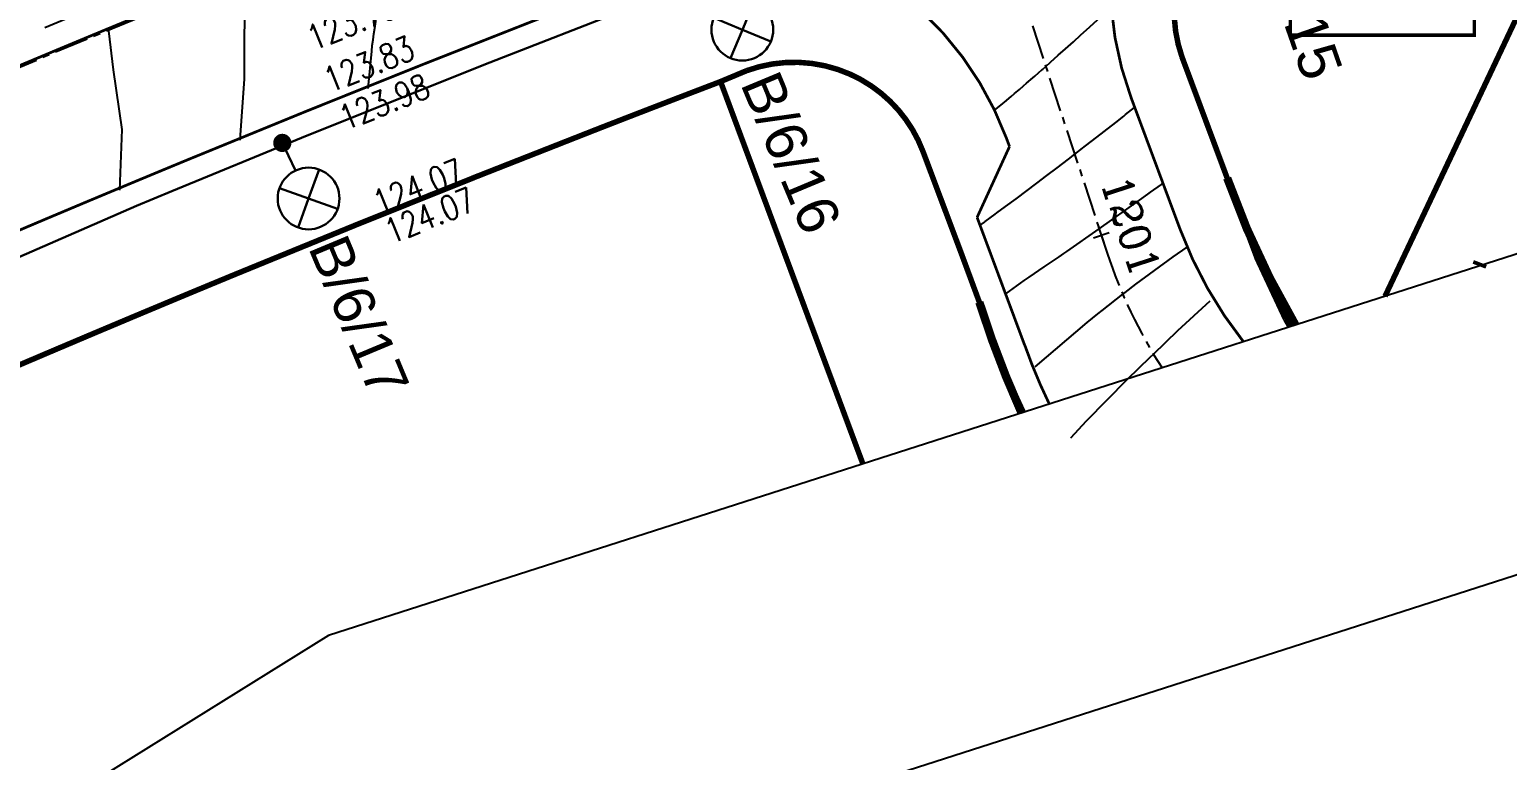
# Model space of a CAD drawing. Header units: millimetres. Extents: x 229784 to 231786, y 726884 to 727329.
# Drawn here: x 230175.6 to 230229.2, y 727189.9 to 727216.4 of the extents above; entities that cross this region are included whole.
import ezdxf
from ezdxf.enums import TextEntityAlignment as Align

# ---------------------------------------------------------------- set-up
doc = ezdxf.new("R2010")
doc.units = ezdxf.units.MM
for name, pattern in [('2480-axa-500-15.11.16$0$CENTER', [2, 1.25, -0.25, 0.25, -0.25]), ('2480-GEOMET-12.8.14$0$D1-3', [6, 3, -3]), ('2480-GEOMET-12.8.14$0$DASHED', [8.75, 6.25, -2.5]), ('DESPLANW500-12.8.14$0$CENTER', [2, 1.25, -0.25, 0.25, -0.25])]:
    doc.linetypes.add(name, pattern=pattern)
for name, color, linetype in [('2480-axa-500-15.11.16$0$IDAN_AXIS', 7, 'Continuous'), ('2480-axa-500-15.11.16$0$IDAN_PTNUM', 7, 'Continuous'), ('2480-GEOMET-12.8.14$0$_L_TEXT-HIBUR', 254, 'Continuous'), ('2480-gova-15.11.16$0$D-CONT-PRINCIPAL', 254, 'Continuous'), ('2480-gova-15.11.16$0$D-CONT-SECONDARY', 254, 'Continuous'), ('2480-gova-15.11.16$0$SEC-ELEV', 254, 'Continuous'), ('2480-PLAN-12.8.14$0$plan_makif1 v1$0$pcell', 8, 'Continuous'), ('2480B-TABA_500-9.1.17$0$scellno', 8, 'Continuous'), ('AOI', 7, 'Continuous'), ('DESPLANW500-12.8.14$0$IDAN_AXIS', 8, 'DESPLANW500-12.8.14$0$CENTER'), ('M1200', 2, 'Continuous')]:
    doc.layers.add(name, color=color, linetype=linetype)
for name, color, linetype, true_color in [('2480-axa-500-15.11.16$0$IDAN_POINTS', 7, 'Continuous', 0xa8a8a8), ('2480-axa-500-15.11.16$0$IDAN_PTELEV', 7, 'Continuous', 0xa8a8a8), ('2480-DIKUR-9.1.17$0$YKIR', 7, 'Continuous', 0x878787), ('2480-GEOMET-12.8.14$0$ZEVA', 7, 'Continuous', 0x919191), ('2480B-TABA_500-9.1.17$0$pcell', 7, 'Continuous', 0x527dff)]:
    doc.layers.add(name, color=color, linetype=linetype, true_color=true_color)
for name, color, linetype, lineweight in [('2480-GEOMET-12.8.14$0$EVENSOFA_15', 13, 'Continuous', 30), ('2480-GEOMET-12.8.14$0$Midraha', 13, 'Continuous', 30), ('2480-GEOMET-12.8.14$0$rezua', 13, 'Continuous', 30), ('TEURA', 1, 'Continuous', 30), ('TEURA-4-500B', 1, 'Continuous', 30), ('TXT-TEURA-500', 12, 'Continuous', 35)]:
    doc.layers.add(name, color=color, linetype=linetype, lineweight=lineweight)
doc.styles.add('2480-axa-500-15.11.16$0$Standard', font='romanc9.shx')
doc.styles.add('2480-gova-15.11.16$0$secname', font='romans.shx', dxfattribs={"width": 0.8})
doc.styles.add('2480B-TABA_500-9.1.17$0$mvt-nos', font='mvt-nos')
doc.styles.get("Standard").update_dxf_attribs({"font": 'arial.ttf'})
doc.linetypes.add('V_LINE', pattern='A,1,-0.3,["V",Standard,S=0.1,R=0,X=-0.1,Y=-0.05],-0.2', length=1.5)

# ---------------------------------------------------------------- blocks, each defined once
blk = doc.blocks.new('AM1')
for p, q in [((-31.87006157114632, 0), (-43.18377006363113, 11.31370849247907)), ((-31.87006157114632, 0), (-20.55635305613504, 11.31370851501123)), ((-31.87006157114632, 0), (-43.18377007378257, -11.31370850264358)), ((-31.87006157114632, 0), (-20.5563530786614, -11.31370849248344)), ((-15.87006157108812, 0), (1.047748607905305, 0))]:
    blk.add_line(p, q)
at = {"const_width": 4.727793625875877}
blk.add_lwpolyline([(-2.364329524895147, 0.02310283996847639, 1), (2.363464100980729, 0.02310283996847639, 1)], format="xyb", close=True, dxfattribs=at)
blk.add_circle((-31.87006157114632, 0), 16)
blk = doc.blocks.new('2480B-TABA_500-9.1.17$0$cellno')
at = {"layer": '2480B-TABA_500-9.1.17$0$scellno', "const_width": 0.25}
blk.add_lwpolyline([(-6.676967218098525, -2.80029061729465), (-6.676967218098525, 2.726955216529404), (6.67696721809898, 2.726955216529404), (6.67696721809898, -2.80029061729465)], close=True, dxfattribs=at)
at = {"layer": '2480B-TABA_500-9.1.17$0$scellno', "style": '2480B-TABA_500-9.1.17$0$mvt-nos'}
blk.add_attdef('NUM', text='', height=3, dxfattribs=at).set_placement((0, -1.627368912485508), align=Align.CENTER)
at = {"layer": '2480B-TABA_500-9.1.17$0$scellno', "style": '2480B-TABA_500-9.1.17$0$mvt-nos', "flags": 1}
for tag, p in [('CODE', (0, -6.044519096260501)), ('AREA', (0, -9.18301568535071))]:
    blk.add_attdef(tag, text='', height=2.5, dxfattribs=at).set_placement(p, align=Align.CENTER)
blk = doc.blocks.new('2480-axa-500-15.11.16$0$IDAN_POINT')
at = {"layer": '2480-axa-500-15.11.16$0$IDAN_POINTS', "color": 0, "linetype": 'ByBlock'}
for p, q in [((-0.5, 0), (0.5, 0)), ((0, -0.5), (0, 0.5))]:
    blk.add_line(p, q, dxfattribs=at)
at = {"layer": '2480-axa-500-15.11.16$0$IDAN_PTELEV', "style": '2480-axa-500-15.11.16$0$Standard'}
blk.add_attdef('IDAN_PTELEV', text='', height=1.8, dxfattribs=at).set_placement((0, -1), align=Align.TOP_CENTER)
at = {"layer": '2480-axa-500-15.11.16$0$IDAN_PTNUM', "style": '2480-axa-500-15.11.16$0$Standard'}
blk.add_attdef('IDAN_PTNUM', text='', height=1.8, dxfattribs=at).set_placement((0, 1), align=Align.CENTER)

msp = doc.modelspace()

# ---------------------------------------------------------------- linework, layer by layer
at = {"layer": '2480-axa-500-15.11.16$0$IDAN_AXIS', "linetype": '2480-axa-500-15.11.16$0$CENTER'}
for points in [[(229872.0680052556, 726960.3870601023, -0.07147719878368394), (229947.042, 727060.962), (229947.732, 727061.655, -0.298102820105516), (230708.48, 727222.267), (231119.383, 727062.249, 0.1113742151746733), (231641.537, 726983.585), (231643.691, 726983.741, -0.08419839352679226), (231668.658, 726981.345), (231692.584, 726974.885)], [(230208.254, 727227.94), (230214.715, 727208.281, 0.06430095655704848), (230216.7037148848, 727204.121348697)]]:
    msp.add_lwpolyline(points, format="xyb", dxfattribs=at)
at = {"layer": '2480-DIKUR-9.1.17$0$YKIR', "color": 252, "true_color": 0x8c8c8c, "const_width": 1}
msp.add_lwpolyline([(230045.5546549015, 727155.836967255, -0.1583289071520069), (230472.2634677475, 727280.4288666514, -3.388887238184777)], format="xyb", dxfattribs=at)
at = {"layer": '2480-GEOMET-12.8.14$0$_L_TEXT-HIBUR', "linetype": '2480-GEOMET-12.8.14$0$DASHED', "ltscale": 5, "const_width": 0.4999999999999999}
msp.add_lwpolyline([(230228.1985029363, 727207.8140772168), (230228.2478674644, 727207.9421091669)], dxfattribs=at)
at = {"layer": '2480-GEOMET-12.8.14$0$EVENSOFA_15', "color": 251, "true_color": 0x696969, "const_width": 0.1}
for points in [[(230219.3421582981, 727234.0544562356, 0.01499693180395481), (230178.5230258627, 727218.6124417833), (230177.4094415002, 727218.1512976458), (230176.3060080211, 727217.6921612603, 0.001684430494963587), (230171.8781230669, 727215.8278317513), (230170.7747381794, 727215.3577637069, 0.0008509999216265328), (230168.5394772017, 727214.3987569393), (230167.435697262, 727213.9218472366, 0.003316011050651603), (230158.7907508289, 727210.1096423122, 0.0227178698646319), (230101.114811004, 727180.9425529927, 0.05710507192049349), (229970.0028241681, 727085.8042425684)], [(230219.9796276427, 727232.1587682775, 0.0149940531995738), (230179.2866674842, 727216.7639690423), (230178.1762106635, 727216.304119276), (230177.0743438642, 727215.8456347828, 0.001684430494969188), (230172.660429588, 727213.9871806417), (230171.5586156063, 727213.5177810496, 0.0008509999216103649), (230169.3311664666, 727212.5621219436), (230168.2289593692, 727212.08589102, 0.003316011050648945), (230159.6098434012, 727208.2850636325, 0.02271786986464081), (230102.0974975317, 727179.2006209653, 0.05710507192048727), (229971.3540634502, 727084.3297418385)], [(230223.0049898839, 727229.4835261349, 0.4235589802619601), (230215.582951893, 727213.9249066032)], [(230211.0583158914, 727212.4641758833, 0.4179996833281586), (230195.4822242374, 727219.4715394395)], [(230194.2006315842, 727216.8278469685, 0.004903541656316632), (230181.3866819433, 727211.6806690049), (230180.2848290544, 727211.2243800872), (230179.1872674325, 727210.7676869695, 0.001684430494975825), (230174.8117868067, 727208.9253961622), (230173.7142850185, 727208.4578315059, 0.0008509999216096188), (230171.5083278238, 727207.5113825498), (230170.4104366618, 727207.0370142319, 0.003316011050626866), (230161.8623614935, 727203.2674783326, 0.006708279353521312), (230144.7404309348, 727195.2862517344, 0.006708279353521312)], [(230217.3607366717, 727209.146674139, 0.07845693790785796), (230219.6560697374, 727205.0697998486, 0.07845693790785796)], [(230211.7214677588, 727204.9577046377, 0.0291280941648801), (230212.6163003526, 727202.8082568725, 0.0291280941648801)]]:
    msp.add_lwpolyline(points, format="xyb", dxfattribs=at)
for points in [[(230217.3607774397, 727209.146564565), (230215.582951893, 727213.9249066032)], [(230209.9964454052, 727209.5827187152), (230211.1734983638, 727212.1545947489)], [(230211.1734983637, 727212.1545947487), (230211.0583158914, 727212.4641758832)], [(230211.7177122626, 727204.9563920216), (230209.9964454052, 727209.5827187152)]]:
    msp.add_lwpolyline(points, dxfattribs=at)
at = {"layer": '2480-GEOMET-12.8.14$0$Midraha'}
for points in [[(230469.1741230169, 727260.3634484744), (230452.5460000141, 727260.6759996412), (230430.2548684248, 727260.4530486327), (230399.9063349382, 727258.905540697), (230392.8455636569, 727258.3553980602, 0.001654718893864824), (230388.2328354811, 727257.9571171688), (230376.6389999534, 727256.8199996963, 0.01535840598026933), (230334.0783754301, 727250.9605761514), (230334.0505414986, 727250.9554583759), (230314.4960000525, 727247.3599996569, 0.01268252527881951), (230279.8826268855, 727239.5661097091), (230276.0384345258, 727238.5858544031), (230273.7488247417, 727237.9909681444, 0.01478993955642635), (230234.0499999996, 727226.3399999999), (230220.4007765017, 727221.7501298579, 0.4091620016358504), (230217.4280000569, 727215.4020001899), (230219.4561780484, 727209.9629209798)], [(230211.6315356818, 727202.4918988353, -0.01695932365604697), (230210.7402963481, 727204.7154623287), (230209.4176754034, 727208.2952915161), (230208.0386554202, 727211.9652724531, 0.2001015845298035), (230205.4062339967, 727214.7718951275), (230205.4060830176, 727214.771962933), (230205.4051096027, 727214.7724003315), (230205.4048678718, 727214.7725088997, 0.1953980791215259), (230201.6433819787, 727214.9087176793), (230200.6940000064, 727214.51099968), (230200.6935706678, 727214.5108357633), (230200.6930449768, 727214.5106350596, 0.0008438198906764314), (230198.4885860208, 727213.6647287195), (230198.4860608423, 727213.6637548471), (230198.4835342722, 727213.6627804269, 0.0008448476744047926), (230196.2792708348, 727212.8083776732, 0.005073221669694323), (230183.1048755918, 727207.5216053379), (230182.010065885, 727207.0682313406), (230180.9160230795, 727206.613002395, 0.001684430494983545), (230176.5720043163, 727204.7839429971), (230175.4780217771, 727204.3178758726, 0.0008509999215947964), (230173.2896596016, 727203.3789671427)], [(230219.4561780484, 727209.9629209798), (230220.3363048402, 727207.9431733304, 0.02313647299495072), (230221.5395712603, 727205.6748792776, 0.02313647299495072)]]:
    msp.add_lwpolyline(points, format="xyb", dxfattribs=at)
at = {"layer": '2480-GEOMET-12.8.14$0$rezua', "color": 8, "linetype": 'Continuous', "true_color": 0x787878, "const_width": 0.3}
msp.add_lwpolyline([(230219.0665629518, 727211.0077737418, 0.04796209940203183), (230221.5418522135, 727205.6756120393, 0.04796209940203183)], format="xyb", dxfattribs=at)
at = {"layer": '2480-GEOMET-12.8.14$0$rezua', "color": 8, "linetype": 'Continuous', "true_color": 0x787878, "const_width": 0.3, "elevation": -126.388}
msp.add_lwpolyline([(230210.0789858758, 727206.5053769224, 0.02946667430806075), (230211.6086657703, 727202.4845518208, 0.02946667430806075)], format="xyb", dxfattribs=at)
at = {"layer": '2480-GEOMET-12.8.14$0$ZEVA', "linetype": '2480-GEOMET-12.8.14$0$D1-3'}
msp.add_arc((230451.2014386836, 726558.9115677474), 712.7500000000769, 88.33893637577481, 135.120522234143, dxfattribs=at)
at = {"layer": '2480-gova-15.11.16$0$D-CONT-PRINCIPAL', "flags": 128}
msp.add_lwpolyline([(230210.107, 727209.295), (230210.269, 727209.413), (230210.269, 727209.413), (230210.29, 727209.428), (230210.29, 727209.428), (230210.649, 727209.694), (230210.649, 727209.694), (230210.717, 727209.7440000001), (230210.717, 727209.7440000001), (230211.031, 727209.9770000001), (230211.031, 727209.9770000001), (230211.409, 727210.2590000001), (230211.409, 727210.2590000001), (230212.162, 727210.825), (230212.162, 727210.825), (230212.53, 727211.104), (230212.53, 727211.104), (230212.896, 727211.382), (230212.896, 727211.382), (230213.315, 727211.7009999999), (230213.315, 727211.7009999999), (230213.536, 727211.872), (230213.536, 727211.872), (230213.823, 727212.094), (230213.823, 727212.094), (230213.878, 727212.137), (230213.878, 727212.137), (230214.177, 727212.3690000001), (230214.177, 727212.3690000001), (230215.023, 727213.03), (230215.023, 727213.03), (230215.315, 727213.2590000001), (230215.315, 727213.2590000001), (230215.38, 727213.312), (230215.38, 727213.312), (230215.704, 727213.569), (230215.704, 727213.569), (230215.706, 727213.57), (230215.706, 727213.57), (230215.713, 727213.5759999999)], dxfattribs=at)
at = {"layer": '2480-gova-15.11.16$0$D-CONT-SECONDARY', "flags": 128}
for points in [[(230187.916, 727214.2629999999), (230188.043, 727215.6120000001), (230188.064, 727215.8259999999), (230188.092, 727216.0229999999), (230188.124, 727216.248), (230188.164, 727216.522), (230188.254, 727217.1429999999), (230188.409, 727218.172), (230188.704, 727220.0490000001), (230188.782, 727220.522)], [(230183.276, 727212.3829999999), (230183.288, 727212.578), (230183.431, 727214.6), (230183.447, 727218.2559999999), (230183.454, 727218.3809999999)], [(230210.621, 727213.4559999999), (230210.929, 727213.7170000001), (230210.992, 727213.7690000001), (230211.231, 727213.974), (230211.351, 727214.0759999999), (230211.529, 727214.229), (230211.683, 727214.3620000001), (230211.794, 727214.459), (230212.014, 727214.65), (230212.086, 727214.712), (230212.356, 727214.947), (230212.375, 727214.964), (230212.488, 727215.063), (230212.66, 727215.215), (230212.942, 727215.465), (230213.202, 727215.698), (230213.489, 727215.9559999999), (230213.761, 727216.204), (230213.964, 727216.387), (230214.353, 727216.7440000001), (230214.548, 727216.927), (230214.796, 727217.1590000001), (230214.884, 727217.2409999999)], [(230178.911, 727210.566), (230178.995, 727212.7679999999), (230178.68, 727214.939), (230178.515, 727216.3509999999)], [(230211.034, 727206.803), (230211.701, 727207.293), (230211.881, 727207.415), (230212.433, 727207.7829999999), (230212.688, 727207.959), (230212.97, 727208.147), (230213.147, 727208.272), (230213.255, 727208.3470000001), (230214.423, 727209.172), (230215.882, 727210.204), (230216.19, 727210.425), (230216.288, 727210.495), (230216.679, 727210.776), (230216.691, 727210.785), (230216.747, 727210.8259999999)], [(230212.104, 727204.16), (230213.987, 727205.771), (230214.372, 727206.079), (230214.527, 727206.209), (230215.278, 727206.795), (230215.363, 727206.8609999999), (230215.751, 727207.161), (230217.105, 727208.151), (230217.62, 727208.507)], [(230213.399, 727201.588), (230213.969, 727202.197), (230215.451, 727203.71), (230216.271, 727204.5059999999), (230216.394, 727204.6209999999), (230217.277, 727205.483), (230218.451, 727206.551)]]:
    msp.add_lwpolyline(points, dxfattribs=at)
at = {"layer": '2480-PLAN-12.8.14$0$plan_makif1 v1$0$pcell', "const_width": 0.2}
for points in [[(230334.0505414986, 727250.9554583759), (230314.4960000525, 727247.3599996569, 0.01268252527881951), (230279.8826268855, 727239.5661097091), (230276.0384345258, 727238.5858544031), (230273.7488247417, 727237.9909681444, 0.01478993955642635), (230234.0499999996, 727226.3399999999), (230220.4007765017, 727221.7501298579, 0.4091620016358504), (230217.4280000569, 727215.4020001899), (230220.1511951075, 727208.0990545629), (230220.1515968586, 727208.0979767892), (230220.1526014442, 727208.0952829228), (230220.1528225524, 727208.0947012168), (230221.1838359062, 727205.8906169084, 0.00531395230864959), (230221.346133055, 727205.6127367853)], [(230221.3461330549, 727205.6127367853, -0.005313952308435399), (230221.1838359062, 727205.8906169084), (230220.1528225524, 727208.0947012168), (230220.1526014442, 727208.0952829228), (230220.1524004105, 727208.0958218586), (230220.1515968586, 727208.0979767892), (230220.1511951075, 727208.0990545629), (230217.4280000568, 727215.4020001903, -0.4091620017072724), (230220.4007765033, 727221.7501298585), (230234.0500000029, 727226.340000001), (230224.7901742636, 727206.7191433704)], [(230211.6736822778, 727202.5054385314, -0.0240042683396889), (230210.7402963481, 727204.7154623287), (230209.4176754034, 727208.2952915161), (230208.0386554202, 727211.9652724531, 0.2001015845298035), (230205.4062339967, 727214.7718951275), (230205.4060830176, 727214.771962933), (230205.4051096027, 727214.7724003315), (230205.4048678718, 727214.7725088997, 0.1953980791215259), (230201.6433819787, 727214.9087176793), (230200.6940000064, 727214.51099968), (230200.6935706678, 727214.5108357633), (230200.6930449768, 727214.5106350596, 0.0008438198906764314), (230198.4885860208, 727213.6647287195), (230198.4860608423, 727213.6637548471), (230198.4835342722, 727213.6627804269, 0.0008448476744047926), (230196.2792708348, 727212.8083776732, 0.005073221669694323), (230183.1048755918, 727207.5216053379), (230182.010065885, 727207.0682313406), (230180.9160230795, 727206.613002395, 0.001684430494983545), (230176.5720043163, 727204.7839429971), (230175.4780217771, 727204.3178758726, 0.0008509999215947964), (230173.2896596016, 727203.3789671427)], [(230211.6736822778, 727202.5054385314, -0.02400426836826412), (230210.7402963471, 727204.7154623314), (230209.4176754075, 727208.2952915085), (230208.0350000934, 727211.975000361, 0.2016128735383336), (230205.3701917776, 727214.7879250493, 0.1934287805670908), (230201.6433819789, 727214.9087176791), (230200.6940000064, 727214.5109996798), (230205.8561341188, 727200.6365370862)], [(230117.2844057791, 727151.3397496198), (230107.0109960952, 727170.4909980188), (230107.0109769804, 727170.4909872354, -0.02271786478746336), (230163.7053458057, 727199.1621879863, -0.003316011132844322), (230172.1952890083, 727202.9061181908), (230173.2896626607, 727203.3789684625), (230173.2896526763, 727203.3789641586, -0.0004260637517874475), (230174.3848842523, 727203.8499717972, -0.0004249399947939224), (230175.4780250814, 727204.3178772847), (230175.4780206155, 727204.3178753776), (230176.5720043022, 727204.783942991, -0.0016844305060661), (230180.916023094, 727206.6130024011), (230182.0100679461, 727207.0682321966), (230182.0100613556, 727207.0682294609), (230183.1048756568, 727207.5216053646, -0.005073056090077971), (230196.2788391862, 727212.8082095209), (230196.279769527, 727212.8085719431, -0.0008446028146424089), (230198.4833944275, 727213.6627264929), (230198.4839483992, 727213.6629401438), (230198.4837870779, 727213.662877927, -0.0008456869097190732), (230200.6931205013, 727214.5106638941), (230200.6935706678, 727214.5108357633), (230200.6940000064, 727214.51099968), (230205.8561341189, 727200.6365370862)]]:
    msp.add_lwpolyline(points, format="xyb", dxfattribs=at)
at = {"layer": '2480B-TABA_500-9.1.17$0$pcell'}
for points in [[(230334.0505414986, 727250.9554583759), (230314.4960000525, 727247.3599996569, 0.01268252527881951), (230279.8826268855, 727239.5661097091), (230276.0384345258, 727238.5858544031), (230273.7488247417, 727237.9909681444, 0.01478993955642635), (230234.0499999996, 727226.3399999999), (230220.4007765017, 727221.7501298579, 0.4091620016358504), (230217.4280000569, 727215.4020001899), (230220.1511951075, 727208.0990545629), (230220.1515968586, 727208.0979767892), (230220.1526014442, 727208.0952829228), (230220.1528225524, 727208.0947012168), (230221.1838359062, 727205.8906169084, 0.00531395230864959), (230221.346133055, 727205.6127367853)], [(230221.3461330549, 727205.6127367853, -0.005313952308435399), (230221.1838359062, 727205.8906169084), (230220.1528225524, 727208.0947012168), (230220.1526014442, 727208.0952829228), (230220.1524004105, 727208.0958218586), (230220.1515968586, 727208.0979767892), (230220.1511951075, 727208.0990545629), (230217.4280000568, 727215.4020001903, -0.4091620017072724), (230220.4007765033, 727221.7501298585), (230234.0500000029, 727226.340000001), (230224.7901742636, 727206.7191433704)], [(230211.6736822778, 727202.5054385314, -0.0240042683396889), (230210.7402963481, 727204.7154623287), (230209.4176754034, 727208.2952915161), (230208.0386554202, 727211.9652724531, 0.2001015845298035), (230205.4062339967, 727214.7718951275), (230205.4060830176, 727214.771962933), (230205.4051096027, 727214.7724003315), (230205.4048678718, 727214.7725088997, 0.1953980791215259), (230201.6433819787, 727214.9087176793), (230200.6940000064, 727214.51099968), (230200.6935706678, 727214.5108357633), (230200.6930449768, 727214.5106350596, 0.0008438198906764314), (230198.4885860208, 727213.6647287195), (230198.4860608423, 727213.6637548471), (230198.4835342722, 727213.6627804269, 0.0008448476744047926), (230196.2792708348, 727212.8083776732, 0.005073221669694323), (230183.1048755918, 727207.5216053379), (230182.010065885, 727207.0682313406), (230180.9160230795, 727206.613002395, 0.001684430494983545), (230176.5720043163, 727204.7839429971), (230175.4780217771, 727204.3178758726, 0.0008509999215947964), (230173.2896596016, 727203.3789671427)], [(230211.6736822778, 727202.5054385314, -0.02400426836826412), (230210.7402963471, 727204.7154623314), (230209.4176754075, 727208.2952915085), (230208.0350000934, 727211.975000361, 0.2016128735383336), (230205.3701917776, 727214.7879250493, 0.1934287805670908), (230201.6433819789, 727214.9087176791), (230200.6940000064, 727214.5109996798), (230205.8561341188, 727200.6365370862)], [(230117.2844057791, 727151.3397496198), (230107.0109960952, 727170.4909980188), (230107.0109769804, 727170.4909872354, -0.02271786478746336), (230163.7053458057, 727199.1621879863, -0.003316011132844322), (230172.1952890083, 727202.9061181908), (230173.2896626607, 727203.3789684625), (230173.2896526763, 727203.3789641586, -0.0004260637517874475), (230174.3848842523, 727203.8499717972, -0.0004249399947939224), (230175.4780250814, 727204.3178772847), (230175.4780206155, 727204.3178753776), (230176.5720043022, 727204.783942991, -0.0016844305060661), (230180.916023094, 727206.6130024011), (230182.0100679461, 727207.0682321966), (230182.0100613556, 727207.0682294609), (230183.1048756568, 727207.5216053646, -0.005073056090077971), (230196.2788391862, 727212.8082095209), (230196.279769527, 727212.8085719431, -0.0008446028146424089), (230198.4833944275, 727213.6627264929), (230198.4839483992, 727213.6629401438), (230198.4837870779, 727213.662877927, -0.0008456869097190732), (230200.6931205013, 727214.5106638941), (230200.6935706678, 727214.5108357633), (230200.6940000064, 727214.51099968), (230205.8561341189, 727200.6365370862)]]:
    msp.add_lwpolyline(points, format="xyb", dxfattribs=at)
at = {"layer": 'AOI'}
msp.add_lwpolyline([(230570.4600039606, 727223.2882563508), (230463.9190408849, 727225.5299900816), (230284.5243167246, 727214.2603999245), (230191.1770368339, 727184.2723600275), (230053.9583960767, 727098.8579263439), (229875.7334691149, 726913.0186360806), (229783.5027915762, 726954.9208632174), (229985.6760616892, 727170.29280598), (230180.5272198199, 727279.1001737806), (230294.9981239052, 727306.8366221269), (230401.8118809107, 727320.2443749728), (230532.0072369363, 727329.2736190408), (230658.6963862717, 727290.1075881472)], dxfattribs=at)
at = {"layer": 'DESPLANW500-12.8.14$0$IDAN_AXIS', "linetype": 'DESPLANW500-12.8.14$0$CENTER'}
msp.add_lwpolyline([(229872.0680052556, 726960.3870601023, -0.07147719878368394), (229947.042, 727060.962), (229947.732, 727061.655, -0.298102820105516), (230708.48, 727222.267), (231119.383, 727062.249, 0.1113742151746733), (231641.537, 726983.585), (231643.691, 726983.741, -0.08419839352679226), (231668.658, 726981.345), (231692.584, 726974.885)], format="xyb", dxfattribs=at)
at = {"layer": 'M1200'}
msp.add_lwpolyline([(230572.223830218, 727234.3438543368), (230463.6876245376, 727236.6275700671), (230282.4488648433, 727225.2421374581), (230186.4800097282, 727194.4119101666), (230046.9168804674, 727107.5381036405), (229873.1674933127, 726926.3655631718), (229802.1821274133, 726958.6156236148), (229992.5847605531, 727161.4484955542), (230184.6113769353, 727268.6786032766), (230297.0009301818, 727295.9107376186), (230402.8869842469, 727309.2020409349), (230530.709381574, 727318.0667167427), (230655.465948122, 727279.4981450438)], dxfattribs=at)
at = {"layer": 'TEURA', "linetype": 'V_LINE', "ltscale": 5, "flags": 128}
msp.add_lwpolyline([(229956.9011631793, 727062.2410367822), (229962.5552252407, 727067.7878621243), (229972.9941375756, 727077.5747943134), (229975.1224095085, 727079.5442266453), (229978.2065922623, 727082.3675049588), (229981.4586891323, 727085.2878615053, -0.003844935383276891), (229986.3201934381, 727089.5863843143, -0.0006149875332739796), (229990.8503955679, 727093.5205325567, -0.003829816200171976), (229995.9409258685, 727097.8625102092, -0.002994112609187731), (230005.5631331257, 727105.8455249384, -0.005747705417711164), (230015.0608671297, 727113.4489017059, -0.003525153070777454), (230026.1513848837, 727121.9947806688, -0.004195789103822125), (230032.392238896, 727126.6519195654, -0.0006896512135640098), (230037.2354223271, 727130.1929259335, -0.004052971222890694), (230043.2372122474, 727134.4942662864, -0.003020183509990399), (230052.9140947195, 727141.2243217917, -0.005084315146201461), (230063.3916257635, 727148.2618863261), (230065.9498605567, 727149.9373486816), (230071.5787830354, 727153.5685221932), (230076.5060669079, 727156.6854650051), (230081.8152185197, 727159.9806784241), (230088.8382834941, 727164.2405682636), (230093.8661986895, 727167.2221628511), (230099.2319764782, 727170.3424722222), (230103.5378479632, 727172.8010369524), (230108.026784784, 727175.3216676838), (230115.0455222482, 727179.1772031545), (230123.9833364905, 727183.9384266259), (230132.839231226, 727188.4953723442), (230143.1198684488, 727193.5894519878), (230158.4463130313, 727200.8030911463), (230179.5108108079, 727209.9986408472), (230180.7899767026, 727210.5310057364), (230185.5000983458, 727212.4657365785), (230192.1078737886, 727215.113350063), (230197.6284352114, 727217.2663248407), (230203.9762381305, 727219.6762412166), (230208.5148663814, 727221.3566454129), (230214.5459183155, 727223.5350857797), (230222.9142685092, 727226.4557425511), (230230.3397397042, 727228.9491558351), (230241.2333019493, 727232.4422980233), (230251.517604539, 727235.562617478), (230274.0521664725, 727241.8086532024), (230291.222992175, 727246.0339602086), (230309.705621553, 727250.0766870833), (230328.4823310847, 727253.6563423218), (230343.613213578, 727256.1597655773), (230359.1315234426, 727258.3780923369), (230381.9671648767, 727261.0062146565), (230393.3320706967, 727262.0341777917), (230408.5496917075, 727263.1211279419), (230424.6762768711, 727263.9127713758), (230442.9196994602, 727264.3629827831), (230461.5655673619, 727264.3354470568), (230468.9605353702, 727264.18801427), (230470.9119085198, 727264.1361752122, -0.1307846560110103), (230477.327206028, 727262.2451343845, -0.03848814374145271), (230482.497000263, 727258.5255460601, -0.1294651011143294), (230486.2061936976, 727252.9763541427)], format="xyb", dxfattribs=at)

# ---------------------------------------------------------------- block references
at = {"layer": '2480-axa-500-15.11.16$0$IDAN_AXIS', "linetype": '2480-axa-500-15.11.16$0$CENTER', "xscale": 0.6, "yscale": 0.6, "zscale": 0.6, "rotation": 288.1932919664625}
msp.add_blockref('2480-axa-500-15.11.16$0$IDAN_POINT', (230214.4984739247, 727208.9398277532), dxfattribs=at).add_auto_attribs({'IDAN_PTNUM': '1201'})
at = {"layer": '2480B-TABA_500-9.1.17$0$scellno'}
ref = msp.add_blockref('2480B-TABA_500-9.1.17$0$cellno', (230224.6922040527, 727217.5971514182), dxfattribs=dict(at, xscale=0.5, yscale=0.5, zscale=0.5))
ref.add_attrib('CELLNO', '7018', dxfattribs={"height": 1.5, "style": '2480B-TABA_500-9.1.17$0$mvt-nos'}).set_placement((230224.6922040527, 727216.8018008121), align=Align.CENTER)
at = {"layer": 'TEURA-4-500B'}
for p, xscale, yscale, zscale, rotation in [((230200.6302434533, 727218.4537119258), 0.06999999999999998, 0.06999999999999998, 0.06999999999999998, 112.5398294330447), ((230184.8026198514, 727212.285782069), 0.06999999999999997, 0.06999999999999997, 0.06999999999999997, 115.2309442705611)]:
    msp.add_blockref('AM1', p, dxfattribs=dict(at, xscale=xscale, yscale=yscale, zscale=zscale, rotation=rotation))

# ---------------------------------------------------------------- texts
at = {"layer": '2480-gova-15.11.16$0$SEC-ELEV', "style": '2480-gova-15.11.16$0$secname', "width": 0.8}
for s, p in [('123.79', (230187.334, 727216.6740000001)), ('123.83', (230187.945, 727215.152)), ('123.98', (230188.498, 727213.7740000001)), ('124.07', (230189.732, 727210.697)), ('124.07', (230190.15, 727209.6529999999))]:
    msp.add_text(s, height=0.9, rotation=21.854, dxfattribs=at).set_placement(p, align=Align.MIDDLE)
at = {"layer": 'TXT-TEURA-500'}
for s, rotation, p in [('B/6/15', 289.1898587701617, (230219.880951638, 727220.1661633347, -214.238116844983)), ('B/6/16', 292.6778102428102, (230201.3967467479, 727214.4393604456, -214.238116844983)), ('B/6/17', 292.6778102428102, (230185.7241782192, 727208.4991912617, -214.238116844983))]:
    msp.add_text(s, height=1.499999999999998, rotation=rotation, dxfattribs=at).set_placement(p)

doc.saveas('drawing.dxf')
